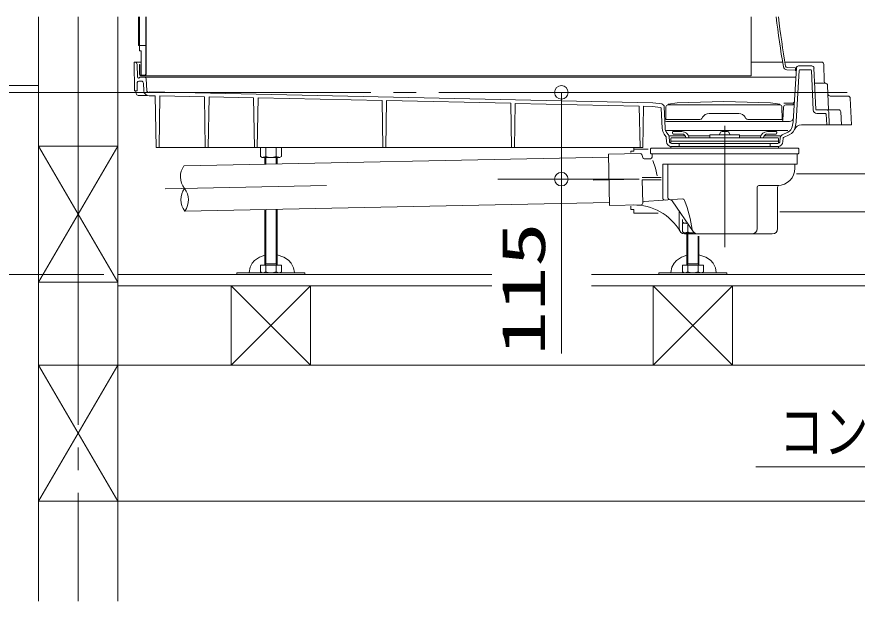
# Model space of a CAD drawing. Units: millimetres on the paper. Extents: x -305 to 305, y -152 to 152.
# Drawn here: x -9.22 to 27.82, y -15.02 to 10.76 of the extents above; entities that cross this region are included whole.
import ezdxf
from ezdxf.enums import TextEntityAlignment as Align

# ---------------------------------------------------------------- set-up
doc = ezdxf.new("R2010")
doc.units = ezdxf.units.MM
doc.linetypes.add('LONG_CHAIN', pattern=[21, 18, -1, 1, -1])
doc.layers.add('0-0_0', color=7, linetype='Continuous', lineweight=9)
doc.layers.add('0-1_VIEW0001', color=7, linetype='Continuous', lineweight=9)
doc.styles.add('ＭＳ ゴシック', font='')
doc.styles.get('ＭＳ ゴシック').set_extended_font_data('MS Gothic')

# ---------------------------------------------------------------- blocks, each defined once
blk = doc.blocks.new('SYM0002')
at = {"layer": '0-0_0'}
for p, q in [((0, 0), (-4.077, -8.131)), ((0, 0), (-2.101, -2.364)), ((0, 0), (-0.637, -3.097)), ((-4.077, -8.131), (-13.175, -8.131))]:
    blk.add_line(p, q, dxfattribs=at)
blk = doc.blocks.new('_ORIGIN')
at = {"layer": '0-0_0'}
blk.add_line((0, 0), (-1, 0), dxfattribs=at)
blk.add_circle((0, 0), 0.5, dxfattribs=at)

msp = doc.modelspace()

# ---------------------------------------------------------------- linework, layer by layer
at = {"layer": '0-1_VIEW0001'}
for p, q in [((-8.269, 10.758), (-8.269, -15.017)), ((-4.769, 10.758), (-4.769, -15.017)), ((-3.859, 10.758), (-3.859, 9.492)), ((-3.819, 10.758), (-3.819, 9.258)), ((-3.542, 10.758), (-3.542, 8.225)), ((-3.519, 10.758), (-3.519, 8.225)), ((23.148, 10.758), (23.148, 8.158)), ((-3.819, 9.492), (-3.859, 9.492)), ((-3.542, 9.492), (-3.819, 9.492)), ((-3.819, 9.258), (-3.736, 9.258)), ((-3.736, 9.258), (-3.736, 8.158)), ((-4.052, 8.758), (-4.03, 7.492)), ((-4.052, 8.758), (-4.017, 8.758)), ((-3.947, 8.758), (-3.736, 8.758)), ((-3.917, 8.66), (-3.908, 8.107)), ((-3.796, 8.658), (-3.819, 8.658)), ((-3.819, 8.658), (-3.819, 8.225)), ((-3.796, 8.658), (-3.796, 8.225)), ((23.148, 8.758), (24.535, 8.758)), ((24.637, 8.758), (26.25, 8.758)), ((25.242, 8.592), (25.819, 8.592)), ((26.362, 7.918), (26.349, 8.66)), ((-3.736, 8.182), (-3.752, 8.182)), ((-3.586, 8.182), (-3.752, 8.182)), ((23.148, 8.158), (-3.752, 8.158)), ((-3.586, 8.182), (-3.736, 8.182)), ((25.104, 8.507), (24.731, 8.52)), ((24.998, 6.151), (25.142, 8.498)), ((25.104, 8.407), (25.104, 8.37)), ((25.131, 6.143), (25.269, 8.394)), ((25.302, 8.425), (25.773, 8.425)), ((25.882, 6.651), (25.806, 8.393)), ((25.998, 6.673), (25.918, 8.496)), ((-3.923, 7.492), (-3.914, 7.86)), ((-3.858, 8.058), (-3.836, 8.058)), ((-3.847, 7.925), (-3.741, 7.925)), ((-3.819, 8.075), (-3.809, 8.075)), ((-3.802, 8.092), (25.117, 8.092)), ((-3.627, 7.498), (-3.641, 7.829)), ((-3.494, 7.515), (-3.516, 8.028)), ((25.948, 7.825), (26.419, 7.825)), ((-8.269, 7.725), (-32.401, 7.725)), ((-4.03, 7.492), (-3.923, 7.492)), ((-3.965, 7.374), (-3.986, 7.492)), ((18.816, 6.968), (-3.369, 7.446)), ((15.194, 7.425), (14.782, 7.425)), ((26.565, 6.658), (26.519, 7.729)), ((-3.867, 7.292), (-3.48, 7.292)), ((-3.394, 7.275), (-3.119, 7.275)), ((-3.079, 4.992), (-3.119, 7.275)), ((-2.953, 4.992), (-2.913, 7.276)), ((-0.955, 7.234), (-2.913, 7.276)), ((-0.916, 4.992), (-0.955, 7.234)), ((-0.789, 4.992), (-0.75, 7.23)), ((1.213, 7.187), (-0.75, 7.23)), ((1.251, 4.992), (1.213, 7.187)), ((1.378, 4.992), (1.416, 7.183)), ((6.881, 7.065), (1.416, 7.183)), ((6.918, 4.992), (6.881, 7.065)), ((7.044, 4.992), (7.08, 7.061)), ((12.55, 6.943), (7.08, 7.061)), ((26.635, 7.258), (27.419, 7.258)), ((27.57, 5.992), (27.518, 7.163)), ((12.584, 4.992), (12.55, 6.943)), ((12.711, 4.992), (12.745, 6.939)), ((18.219, 6.821), (12.745, 6.939)), ((14.782, 4.198), (14.782, 6.825)), ((18.251, 4.992), (18.219, 6.821)), ((18.378, 4.992), (18.409, 6.817)), ((18.804, 6.808), (18.409, 6.817)), ((19.158, 6.761), (18.804, 6.808)), ((19.231, 6.913), (18.816, 6.968)), ((19.226, 5.836), (19.187, 6.73)), ((19.231, 6.913), (19.231, 6.886)), ((19.359, 5.842), (19.318, 6.791)), ((19.381, 6.225), (19.391, 6.782)), ((19.477, 6.88), (19.489, 6.881)), ((19.489, 6.908), (19.89, 6.961)), ((19.489, 6.908), (19.489, 6.881)), ((19.489, 6.881), (24.406, 6.881)), ((19.89, 6.961), (21.948, 7.028)), ((24.406, 6.908), (24.406, 6.881)), ((24.418, 6.88), (24.406, 6.881)), ((24.514, 6.225), (24.505, 6.782)), ((24.552, 6.205), (24.577, 6.779)), ((24.584, 6.942), (24.953, 6.942)), ((24.676, 6.875), (24.949, 6.875)), ((21.005, 6.325), (20.976, 6.275)), ((22.601, 6.492), (21.294, 6.492)), ((22.89, 6.325), (22.919, 6.275)), ((27.003, 6.658), (25.999, 6.658)), ((26.424, 6.492), (26.049, 6.492)), ((26.478, 5.992), (26.457, 6.46)), ((26.594, 5.992), (26.569, 6.563)), ((27.128, 5.992), (27.103, 6.563)), ((19.381, 6.225), (20.89, 6.225)), ((19.41, 6.142), (24.841, 6.142)), ((24.514, 6.225), (23.005, 6.225)), ((24.957, 5.912), (24.996, 6.132)), ((25.089, 5.889), (25.127, 6.109)), ((27.57, 5.992), (25.366, 5.992)), ((19.315, 5.582), (19.39, 5.478)), ((19.423, 5.742), (24.77, 5.742)), ((19.423, 5.66), (19.504, 5.549)), ((19.681, 5.668), (19.681, 5.623)), ((19.714, 5.702), (20.095, 5.702)), ((19.714, 5.589), (20.136, 5.589)), ((21.797, 5.656), (21.739, 5.552)), ((22.165, 5.656), (22.223, 5.552)), ((24.248, 5.589), (23.826, 5.589)), ((24.248, 5.702), (23.867, 5.702)), ((24.281, 5.668), (24.281, 5.623)), ((24.77, 5.668), (24.52, 5.551)), ((19.39, 5.478), (19.396, 5.47)), ((19.41, 5.265), (19.402, 5.452)), ((19.533, 5.508), (20.242, 5.508)), ((19.543, 5.271), (19.535, 5.458)), ((19.614, 5.392), (19.614, 5.179)), ((24.348, 5.275), (19.614, 5.275)), ((19.648, 5.425), (24.314, 5.425)), ((20.385, 5.508), (21.324, 5.508)), ((21.324, 5.535), (21.324, 5.425)), ((22.621, 5.552), (21.341, 5.552)), ((22.638, 5.535), (22.638, 5.425)), ((22.638, 5.508), (23.577, 5.508)), ((23.719, 5.508), (24.429, 5.508)), ((24.348, 5.392), (24.348, 5.179)), ((24.418, 5.271), (24.424, 5.407)), ((24.552, 5.265), (24.558, 5.402)), ((24.827, 5.547), (24.577, 5.43)), ((-8.269, 5.058), (-4.769, 5.058)), ((-8.269, -0.942), (-4.769, 5.058)), ((-4.769, -0.942), (-8.269, 5.058)), ((18.378, 4.992), (-3.072, 4.992)), ((1.519, 4.992), (1.519, 4.604)), ((1.75, 4.992), (1.75, 4.604)), ((2.212, 4.992), (2.212, 4.604)), ((2.443, 4.992), (2.443, 4.604)), ((17.981, 4.825), (17.848, 4.825)), ((17.848, 4.825), (17.848, 4.78)), ((17.981, 4.992), (17.981, 4.825)), ((18.614, 4.925), (17.981, 4.925)), ((18.714, 4.748), (18.714, 4.932)), ((25.214, 4.965), (18.748, 4.965)), ((19.614, 5.042), (19.614, 4.965)), ((19.632, 5.042), (24.319, 5.042)), ((19.643, 5.175), (24.319, 5.175)), ((19.981, 5.175), (19.981, 5.042)), ((23.981, 5.175), (23.981, 5.042)), ((24.348, 5.042), (24.348, 4.965)), ((25.248, 4.748), (25.248, 4.932)), ((16.861, 4.571), (-1.852, 4.19)), ((1.598, 4.558), (1.519, 4.604)), ((1.598, 4.558), (2.364, 4.558)), ((1.714, 4.558), (1.714, 4.249)), ((1.751, 4.558), (1.751, 4.25)), ((2.211, 4.259), (2.211, 4.558)), ((2.248, 4.26), (2.248, 4.558)), ((2.443, 4.604), (2.364, 4.558)), ((16.858, 4.704), (18.266, 4.733)), ((16.858, 4.704), (16.904, 2.438)), ((18.331, 4.683), (18.368, 4.548)), ((18.714, 4.498), (18.432, 4.498)), ((25.214, 4.715), (18.748, 4.715)), ((18.781, 4.715), (18.781, 4.565)), ((25.181, 4.715), (25.181, 4.282)), ((19.249, 2.773), (19.249, 4.265)), ((25.164, 4.265), (19.249, 4.265)), ((19.481, 2.788), (19.481, 4.265)), ((25.081, 4.248), (25.081, 4.082)), ((30.571, 3.825), (25.142, 3.825)), ((14.521, 3.598), (14.782, 3.598)), ((14.782, 3.598), (14.782, -4.085)), ((19.182, 3.665), (18.346, 3.665)), ((19.182, 3.565), (18.348, 3.565)), ((18.348, 3.565), (18.369, 2.534)), ((23.414, 3.248), (23.414, 1.415)), ((24.314, 3.315), (23.481, 3.315)), ((24.314, 3.251), (24.314, 1.415)), ((20.113, 2.723), (18.431, 2.611)), ((20.587, 1.284), (19.67, 2.644)), ((16.901, 2.571), (-1.812, 2.19)), ((1.714, 2.248), (1.714, -0.198)), ((1.751, 2.249), (1.751, -0.135)), ((2.211, -0.135), (2.211, 2.259)), ((2.248, -0.198), (2.248, 2.259)), ((16.904, 2.438), (18.304, 2.466)), ((17.848, 2.399), (17.848, 2.258)), ((17.981, 2.258), (17.848, 2.258)), ((17.981, 2.258), (17.981, 2.092)), ((19.055, 2.092), (17.981, 2.092)), ((19.981, 2.184), (19.981, 1.415)), ((45.648, 2.158), (24.414, 2.158)), ((20.119, 1.818), (20.119, 1.704)), ((20.119, 1.704), (20.198, 1.658)), ((20.286, 1.658), (20.119, 1.658)), ((20.119, 1.658), (20.119, 1.27)), ((20.298, 1.638), (20.308, 1.638)), ((20.35, 1.588), (20.35, 1.27)), ((20.198, 1.225), (20.119, 1.27)), ((20.198, 1.225), (20.607, 1.225)), ((20.214, 1.182), (24.081, 1.182)), ((20.314, 1.225), (20.314, -0.198)), ((20.351, 1.225), (20.351, -0.135)), ((20.811, -0.135), (20.811, 1.089)), ((20.848, -0.198), (20.848, 1.083)), ((1.519, -0.486), (1.519, -0.198)), ((2.443, -0.198), (1.519, -0.198)), ((2.248, -0.135), (1.714, -0.135)), ((1.714, -0.198), (1.751, -0.135)), ((1.75, -0.486), (1.75, -0.198)), ((2.248, -0.198), (2.211, -0.135)), ((2.212, -0.486), (2.212, -0.198)), ((2.443, -0.486), (2.443, -0.198)), ((20.119, -0.486), (20.119, -0.198)), ((21.043, -0.198), (20.119, -0.198)), ((20.314, -0.198), (20.351, -0.135)), ((20.848, -0.135), (20.314, -0.135)), ((20.35, -0.486), (20.35, -0.198)), ((20.848, -0.198), (20.811, -0.135)), ((20.812, -0.486), (20.812, -0.198)), ((21.043, -0.486), (21.043, -0.198)), ((-5.392, -0.608), (-21.926, -0.608)), ((11.724, -0.608), (-4.769, -0.608)), ((0.481, -0.532), (0.481, -0.608)), ((3.481, -0.532), (0.481, -0.532)), ((3.481, -0.608), (0.481, -0.608)), ((1.519, -0.486), (1.598, -0.532)), ((2.364, -0.532), (1.598, -0.532)), ((2.364, -0.532), (2.443, -0.486)), ((3.481, -0.532), (3.481, -0.608)), ((52.398, -0.608), (16.11, -0.608)), ((20.119, -0.486), (20.198, -0.532)), ((20.964, -0.532), (20.198, -0.532)), ((20.964, -0.532), (21.043, -0.486)), ((-8.269, -0.942), (-4.769, -0.942)), ((11.724, -1.108), (-4.769, -1.108)), ((0.231, -1.108), (0.231, -4.608)), ((3.731, -1.108), (3.731, -4.608)), ((52.398, -1.108), (16.11, -1.108)), ((18.831, -1.108), (18.831, -4.608)), ((22.331, -1.108), (22.331, -4.608)), ((-4.769, -10.608), (-8.269, -4.608)), ((-8.269, -10.608), (-4.769, -4.608)), ((-8.269, -4.608), (55.898, -4.608)), ((3.731, -4.608), (0.231, -4.608)), ((23.931, -4.608), (20.431, -4.608)), ((-8.269, -10.608), (55.898, -10.608))]:
    msp.add_line(p, q, dxfattribs=at)
at = {"layer": '0-1_VIEW0001', "linetype": 'LONG_CHAIN'}
for p, q in [((-6.519, 10.758), (-6.519, -15.017)), ((69.378, 7.425), (-32.401, 7.425)), ((21.981, 0.599), (21.981, 5.944)), ((21.981, 5.148), (21.981, 4.869)), ((18.214, 3.598), (11.981, 3.598)), ((18.214, 3.598), (16.189, 3.557)), ((4.433, 3.318), (-2.68, 3.173)), ((0.231, -4.608), (3.731, -1.108)), ((3.731, -4.608), (0.231, -1.108)), ((22.331, -4.608), (18.831, -1.108)), ((18.831, -4.608), (22.331, -1.108))]:
    msp.add_line(p, q, dxfattribs=at)
at = {"layer": '0-1_VIEW0001'}
for points in [[(25.104, 8.507), (25.104, 8.407), (24.728, 8.42)], [(-3.369, 7.445), (-3.369, 7.419), (-3.396, 7.419)], [(24.406, 6.908), (24.005, 6.961), (21.948, 7.028)], [(18.821, 4.413), (18.939, 4.08), (19.005, 3.737)], [(1.714, 0.245), (1.471, 0.154), (1.261, 0.009), (1.153, -0.11), (1.057, -0.285), (1.013, -0.519), (1.013, -0.532)], [(3.013, -0.532), (3.013, -0.519), (2.979, -0.311), (2.868, -0.104), (2.752, 0.02), (2.554, 0.154), (2.248, 0.259)], [(20.314, 0.245), (20.071, 0.154), (19.861, 0.009), (19.753, -0.11), (19.657, -0.285), (19.613, -0.519), (19.613, -0.532)], [(21.613, -0.532), (21.613, -0.519), (21.579, -0.311), (21.468, -0.104), (21.352, 0.02), (21.154, 0.154), (20.848, 0.259)], [(22.081, -0.532), (19.081, -0.532), (19.081, -0.608)], [(22.081, -0.532), (22.081, -0.608), (19.081, -0.608)]]:
    msp.add_lwpolyline(points, dxfattribs=at)
for centre, radius, start, end in [((66.004, 15.725), 42.05, 186.7832, 189.8128), ((66.004, 15.725), 41.95, 186.7995, 189.8128), ((-4.017, 8.658), 0.1, 1, 90), ((24.734, 8.587), 0.167, 189.8128, 268), ((24.734, 8.587), 0.0667, 189.8128, 268), ((25.242, 8.492), 0.1, 90, 176.5), ((25.819, 8.492), 0.1, 2.5, 90), ((26.249, 8.658), 0.1, 1, 90), ((-3.752, 8.225), 0.0667, 180, 270), ((-3.752, 8.225), 0.0433, 180, 270), ((-3.586, 8.225), 0.0433, 270, 360), ((-3.586, 8.225), 0.0433, 270, 0), ((-3.586, 8.225), 0.0667, 270, 0), ((25.302, 8.392), 0.0333, 90, 176.5), ((25.773, 8.392), 0.0333, 2.5, 90), ((-3.847, 7.858), 0.0667, 90, 178.5), ((-3.858, 8.108), 0.05, 181, 270), ((-3.836, 8.075), 0.0167, 270, 0), ((-3.802, 8.075), 0.0167, 90, 180), ((-3.741, 7.825), 0.1, 2.5, 90), ((-3.583, 8.025), 0.0667, 2.5, 90), ((26.462, 7.92), 0.1, 181, 257.418), ((26.419, 7.725), 0.1, 2.5, 90), ((-3.394, 7.508), 0.233, 182.5, 270), ((-3.394, 7.519), 0.1, 182.5, 268.8542), ((-3.867, 7.392), 0.1, 190, 270), ((26.635, 7.358), 0.1, 182.5, 270), ((27.419, 7.158), 0.1, 2.5, 90), ((19.154, 6.728), 0.0333, 2.5, 82.4054), ((19.218, 6.787), 0.1, 2.5, 82.5772), ((19.491, 6.78), 0.1, 97.5947, 179), ((24.405, 6.78), 0.1, 1, 82.4053), ((24.677, 6.775), 0.1, 90, 177.5), ((24.949, 6.975), 0.1, 270, 356.5), ((24.953, 7.042), 0.1, 270, 356.5), ((21.294, 6.158), 0.333, 90, 150), ((22.601, 6.158), 0.333, 30, 90), ((24.841, 6.308), 0.167, 270, 356.5), ((26.049, 6.658), 0.167, 182.5, 270), ((26.424, 6.458), 0.0333, 2.5, 90), ((26.47, 6.558), 0.1, 2.5, 90), ((27.003, 6.558), 0.1, 2.5, 90), ((19.41, 6.208), 0.0667, 182.5, 270), ((20.89, 6.325), 0.1, 270, 330), ((23.005, 6.325), 0.1, 210, 270), ((24.485, 6.208), 0.0667, 270, 357.5), ((24.832, 6.161), 0.167, 350, 356.5), ((25.366, 5.658), 0.333, 90, 157.0623), ((24.832, 6.161), 0.3, 350, 356.5), ((19.692, 5.856), 0.467, 182.5, 215.9634), ((19.692, 5.856), 0.333, 182.5, 215.9634), ((19.714, 5.668), 0.0333, 90, 183.1783), ((19.714, 5.623), 0.0333, 180, 270), ((20.08, 5.365), 0.337, 10.2645, 87.3998), ((20.064, 5.385), 0.217, 10.6387, 70.6067), ((21.83, 5.656), 0.0333, 98.9864, 180), ((21.981, 4.702), 1, 90, 98.9864), ((21.981, 4.702), 1, 81.0136, 90), ((22.132, 5.656), 0.0333, 0, 81.0136), ((23.882, 5.365), 0.337, 92.6002, 169.7354), ((23.898, 5.385), 0.217, 109.3933, 169.3613), ((24.248, 5.668), 0.0333, 0, 90), ((24.248, 5.623), 0.0333, 270, 0), ((24.629, 5.97), 0.333, 295.0872, 350), ((24.629, 5.97), 0.467, 295.0872, 350), ((19.369, 5.451), 0.0333, 2.5, 35.9634), ((19.368, 5.461), 0.0333, 2.5, 29.4227), ((19.643, 5.275), 0.233, 182.5, 270), ((19.369, 5.451), 0.167, 2.5, 35.9634), ((19.643, 5.275), 0.1, 182.5, 270), ((19.648, 5.392), 0.0333, 90, 180), ((21.341, 5.535), 0.0167, 90, 180), ((21.341, 5.535), 0.0167, 90, 180), ((22.621, 5.535), 0.0167, 0, 90), ((22.621, 5.535), 0.0167, 0, 90), ((24.314, 5.392), 0.0333, 0, 90), ((24.319, 5.275), 0.1, 270, 357.5), ((24.319, 5.275), 0.233, 270, 357.5), ((24.591, 5.4), 0.167, 115.0873, 177.5), ((24.591, 5.4), 0.0333, 115.0873, 177.5), ((18.748, 4.932), 0.0333, 90, 180), ((25.214, 4.932), 0.0333, 360, 90), ((1.591, 4.858), 0.3, 271.2052, 301.9385), ((1.981, 5.169), 0.611, 247.7809, 292.2191), ((2.371, 4.858), 0.3, 238.0615, 268.7948), ((18.267, 4.666), 0.0667, 15, 91.1667), ((18.432, 4.565), 0.0667, 195, 270), ((18.714, 4.565), 0.0667, 270, 0), ((18.748, 4.748), 0.0333, 180, 270), ((25.214, 4.748), 0.0333, 270, 360), ((-1.176, 3.703), 0.833, 144.2968, 218.0366), ((24.314, 4.082), 0.767, 270, 0), ((25.098, 4.248), 0.0167, 90, 180), ((25.164, 4.282), 0.0167, 270, 0), ((-1.155, 2.704), 0.833, 144.2968, 218.0366), ((-2.488, 2.676), 0.833, 324.2968, 38.0366), ((23.481, 3.248), 0.0667, 90, 180), ((24.381, 3.251), 0.0667, 94.5886, 180), ((18.435, 2.545), 0.0667, 93.8156, 181.1667), ((19.349, 2.773), 0.1, 180, 273.8156), ((19.581, 2.788), 0.1, 180, 273.8156), ((19.587, 2.588), 0.1, 34, 93.8156), ((20.12, 2.624), 0.1, 20.4291, 93.8156), ((13.966, 0.332), 6.667, 9.033, 20.4291), ((17.994, 0.126), 2.333, 30.1343, 91.1667), ((18.302, 2.533), 0.0667, 271.1667, 1.1667), ((20.191, 1.958), 0.3, 271.2052, 286.2115), ((20.214, 1.415), 0.233, 180, 270), ((20.191, 1.525), 0.3, 271.2052, 301.9385), ((20.581, 1.836), 0.611, 247.7809, 272.416), ((20.781, 1.415), 0.233, 189.033, 270), ((23.181, 1.415), 0.233, 270, 0), ((24.081, 1.415), 0.233, 270, 0), ((1.591, -0.232), 0.3, 271.2052, 301.9385), ((1.981, 0.079), 0.611, 247.7809, 292.2191), ((2.371, -0.232), 0.3, 238.0615, 268.7948), ((20.191, -0.232), 0.3, 271.2052, 301.9385), ((20.581, 0.079), 0.611, 247.7809, 292.2191), ((20.971, -0.232), 0.3, 238.0615, 268.7948)]:
    msp.add_arc(centre, radius, start, end, dxfattribs=at)

# ---------------------------------------------------------------- block references
at = {"layer": '0-1_VIEW0001', "xscale": 0.6, "yscale": 0.6}
for p, rotation in [((14.782, 7.425), 90), ((14.782, 3.598), 270)]:
    msp.add_blockref('_ORIGIN', p, dxfattribs=dict(at, rotation=rotation))
at = {"layer": '0-1_VIEW0001'}
msp.add_blockref('SYM0002', (36.531, -0.957), dxfattribs=at)

# ---------------------------------------------------------------- texts
at = {"layer": '0-1_VIEW0001', "style": 'ＭＳ ゴシック', "width": 1.5}
msp.add_text('115', height=1.921, rotation=90, dxfattribs=at).set_placement((14.643, -4.185), align=Align.BOTTOM_LEFT)
at = {"layer": '0-1_VIEW0001', "style": 'ＭＳ ゴシック', "width": 0.75}
msp.add_text('コンパネ', height=1.921, dxfattribs=at).set_placement((24.383, -9.066), align=Align.BOTTOM_LEFT)

doc.saveas('drawing.dxf')
